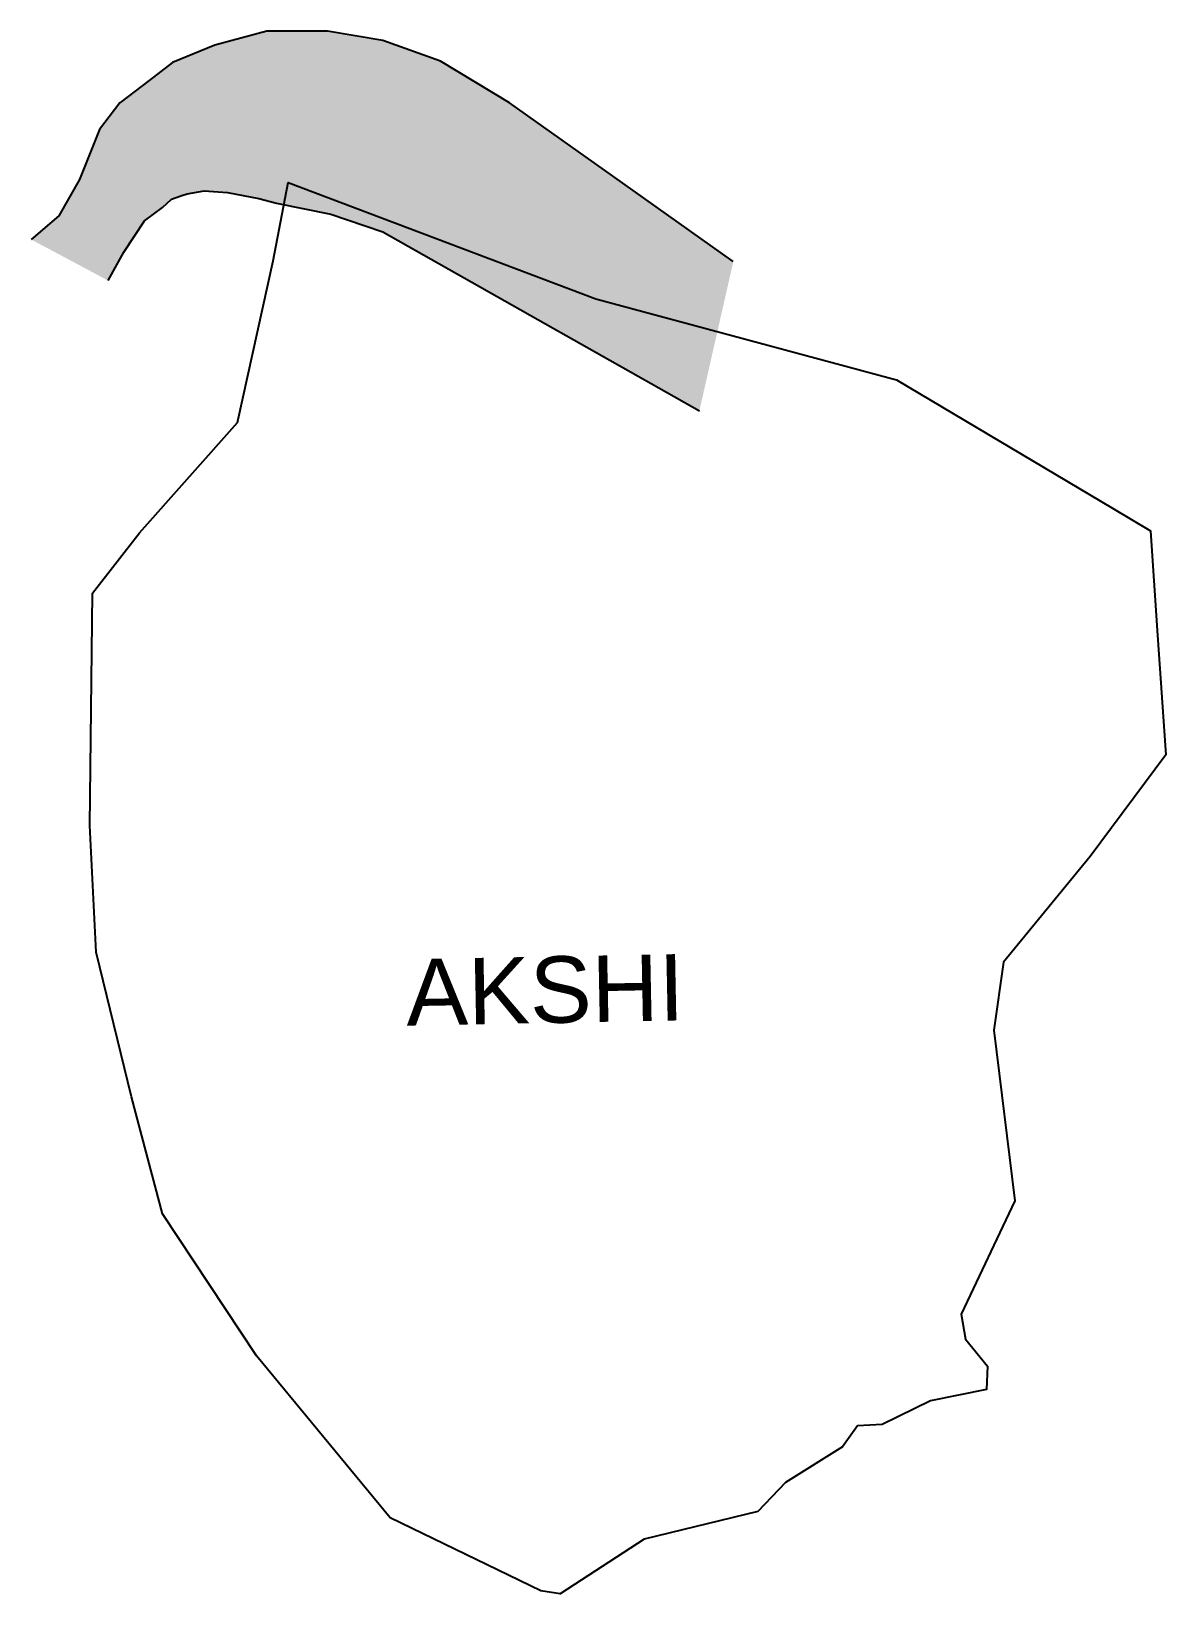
# Model space of a CAD drawing. Header units: metres. Extents: x 276570 to 278429, y 2059883 to 2062444.
import ezdxf

# ---------------------------------------------------------------- set-up
doc = ezdxf.new("R2010")
doc.units = ezdxf.units.M
doc.header["$MEASUREMENT"] = 0
for name, color, linetype in [('CREEK', 132, 'Continuous'), ('village', 3, 'Continuous'), ('VILLAGE NAME', 250, 'Continuous')]:
    doc.layers.add(name, color=color, linetype=linetype)
doc.styles.get("Standard").update_dxf_attribs({"font": 'simplex.shx'})

msp = doc.modelspace()

# ---------------------------------------------------------------- hatches: boundary and pattern name
at = {"layer": 'CREEK'}
h = msp.add_hatch(dxfattribs=at)
h.set_pattern_fill('DASH', color=256)
h.set_pattern_definition([(0, (0, 0), (3.175, 3.175), [3.175, -3.175])])
h.paths.add_polyline_path([(277522.3, 2062206.6), (277353.5, 2062326.2), (277240.5, 2062394.4), (277146.3, 2062428.2), (277055.3, 2062443.6), (276956.2, 2062443.6), (276871.1, 2062420.8), (276801.8, 2062392.6), (276763.2, 2062362.9), (276715.5, 2062326.2), (276681.7, 2062282.7), (276649.4, 2062200.6), (276615.6, 2062141.2), (276570.1, 2062102.3), (276696, 2062035.1), (276721.8, 2062081.5), (276755.7, 2062133.1), (276785, 2062155), (276799.9, 2062168.5), (276816.8, 2062174.5), (276825.5, 2062177.2), (276853.5, 2062182.1), (276891.8, 2062179.4), (276942.9, 2062169.3), (276972, 2062161.7), (277060.8, 2062143.7), (277146.4, 2062114.8), (277279.2, 2062039.7), (277412.9, 2061964.2), (277598.6, 2061859.2), (277664.8, 2061821.8), (277720.4, 2062066.3)])

# ---------------------------------------------------------------- linework, layer by layer
at = {"layer": 'CREEK', "flags": 128}
for points in [[(277720.4, 2062066.3), (277522.3, 2062206.6), (277353.5, 2062326.2), (277240.5, 2062394.4), (277146.3, 2062428.2), (277055.3, 2062443.6), (276956.2, 2062443.6), (276871.1, 2062420.8), (276801.8, 2062392.6), (276763.2, 2062362.9), (276715.5, 2062326.2), (276681.7, 2062282.7), (276649.4, 2062200.6), (276615.6, 2062141.2), (276570.1, 2062102.3)], [(276696, 2062035.1), (276721.8, 2062081.5), (276755.7, 2062133.1), (276785, 2062155), (276799.9, 2062168.5), (276816.8, 2062174.5), (276825.5, 2062177.2), (276853.5, 2062182.1), (276891.8, 2062179.4), (276942.9, 2062169.3), (276972, 2062161.7), (277060.8, 2062143.7), (277146.4, 2062114.8), (277279.2, 2062039.7), (277412.9, 2061964.2), (277598.6, 2061859.2), (277664.8, 2061821.8)]]:
    msp.add_lwpolyline(points, dxfattribs=at)
at = {"layer": 'village', "color": 3, "true_color": 0x00ff00}
msp.add_polyline3d([(276670.7, 2061522.6, 0), (276747.4, 2061621.6, 0), (276908.1, 2061802.6, 0), (276966.3, 2062067.2, 0), (276991.3, 2062195.7, 0), (277494.9, 2062005.4, 0), (277987.5, 2061872.3, 0), (278341.9, 2061661.9, 0), (278403.9, 2061625.1, 0), (278415.1, 2061461.4, 0), (278428.9, 2061257.9, 0), (278305.1, 2061091.2, 0), (278162.9, 2060918.1, 0), (278147.5, 2060806.7, 0), (278181.4, 2060527.3, 0), (278093.8, 2060341.7, 0), (278101, 2060300.5, 0), (278136.6, 2060256.3, 0), (278135.3, 2060217.8, 0), (278043.4, 2060199.4, 0), (277964.3, 2060160.6, 0), (277924.1, 2060158.5, 0), (277899.1, 2060123.9, 0), (277805.7, 2060065.7, 0), (277760.6, 2060017.9, 0), (277574.3, 2059972.8, 0), (277436.8, 2059883.3, 0), (277405.1, 2059888.1, 0), (277158.4, 2060007.5, 0), (276939.2, 2060273.1, 0), (276785.4, 2060505.8, 0), (276734.5, 2060697.7, 0), (276676.5, 2060934.5, 0), (276666.3, 2061142.4, 0)], close=True, dxfattribs=at)

# ---------------------------------------------------------------- texts
at = {"layer": 'VILLAGE NAME', "insert": (277183.2, 2060922.9), "char_height": 108.748, "attachment_point": 1, "rotation": 1.1028}
msp.add_mtext_dynamic_manual_height_columns('{\\fArial|b0|i0|c0|p34;AKSHI}', width=726.929, gutter_width=543.7, heights=[0], dxfattribs=at)

doc.saveas('drawing.dxf')
